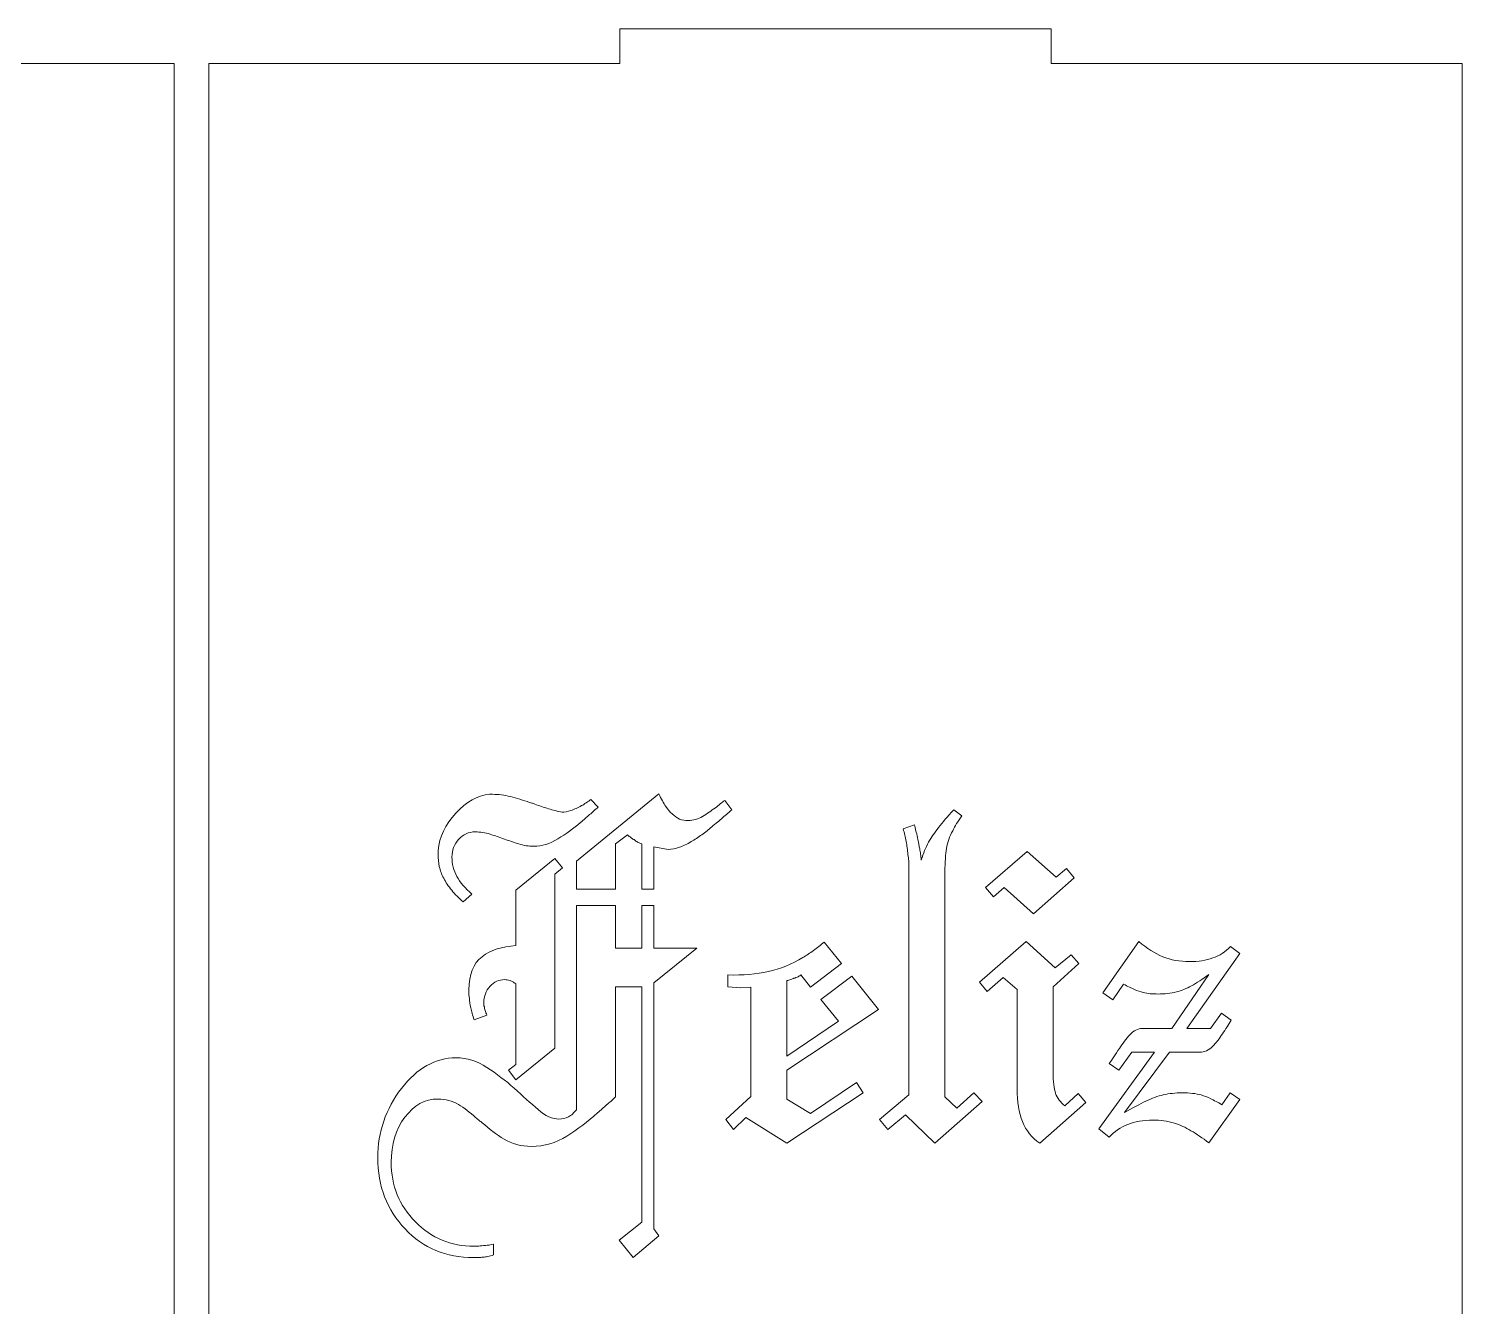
# Model space of a CAD drawing. Header units: millimetres. Extents: x -1983 to 1983, y -412 to 412.
# Drawn here: x 1519.6 to 1643, y 93.6 to 203.6 of the extents above; entities that cross this region are included whole.
import ezdxf

# ---------------------------------------------------------------- set-up
doc = ezdxf.new("R2010")
doc.units = ezdxf.units.MM
doc.header["$MEASUREMENT"] = 0
doc.layers.add('Camada 1', color=7, linetype='Continuous')

msp = doc.modelspace()

# ---------------------------------------------------------------- linework, layer by layer
at = {"layer": 'Camada 1', "color": 250, "lineweight": 9}
for points, knots in [([(1424.1636, 200.589), (1424.1636, 200.589), (1424.1636, -13.4106), (1424.1636, -13.4106), (1424.1636, -13.4106), (1424.1636, -13.4106), (1459.5564, -13.4106), (1459.5564, -13.4106), (1459.5564, -13.4106), (1459.5564, -13.4106), (1459.5564, -16.4106), (1459.5564, -16.4106), (1459.5564, -16.4106), (1459.5564, -16.4106), (1496.6992, -16.4106), (1496.6992, -16.4106), (1496.6992, -16.4106), (1496.6992, -16.4106), (1496.6992, -13.4106), (1496.6992, -13.4106), (1496.6992, -13.4106), (1496.6992, -13.4106), (1532.092, -13.4106), (1532.092, -13.4106), (1532.092, -13.4106), (1532.092, -13.4106), (1532.092, 200.589), (1532.092, 200.589), (1532.092, 200.589), (1532.092, 200.589), (1496.6992, 200.589), (1496.6992, 200.589), (1496.6992, 200.589), (1496.6992, 200.589), (1496.6992, 203.589), (1496.6992, 203.589), (1496.6992, 203.589), (1496.6992, 203.589), (1459.5564, 203.589), (1459.5564, 203.589), (1459.5564, 203.589), (1459.5564, 203.589), (1459.5564, 200.589), (1459.5564, 200.589), (1459.5564, 200.589), (1459.5564, 200.589), (1424.1636, 200.589), (1424.1636, 200.589)], [0, 0, 0, 0, 0.07692308, 0.07692308, 0.07692308, 0.07692308, 0.15384615, 0.15384615, 0.15384615, 0.15384615, 0.23076923, 0.23076923, 0.23076923, 0.23076923, 0.30769231, 0.30769231, 0.30769231, 0.30769231, 0.38461538, 0.38461538, 0.38461538, 0.38461538, 0.46153846, 0.46153846, 0.46153846, 0.46153846, 0.53846154, 0.53846154, 0.53846154, 0.53846154, 0.61538462, 0.61538462, 0.61538462, 0.61538462, 0.69230769, 0.69230769, 0.69230769, 0.69230769, 0.76923077, 0.76923077, 0.76923077, 0.76923077, 0.84615385, 0.84615385, 0.84615385, 0.84615385, 1, 1, 1, 1]), ([(1535.092, 200.589), (1535.092, 200.589), (1535.092, -13.4106), (1535.092, -13.4106), (1535.092, -13.4106), (1535.092, -13.4106), (1570.4848, -13.4106), (1570.4848, -13.4106), (1570.4848, -13.4106), (1570.4848, -13.4106), (1570.4848, -16.4106), (1570.4848, -16.4106), (1570.4848, -16.4106), (1570.4848, -16.4106), (1607.6276, -16.4106), (1607.6276, -16.4106), (1607.6276, -16.4106), (1607.6276, -16.4106), (1607.6276, -13.4106), (1607.6276, -13.4106), (1607.6276, -13.4106), (1607.6276, -13.4106), (1643.0204, -13.4106), (1643.0204, -13.4106), (1643.0204, -13.4106), (1643.0204, -13.4106), (1643.0204, 200.589), (1643.0204, 200.589), (1643.0204, 200.589), (1643.0204, 200.589), (1607.6276, 200.589), (1607.6276, 200.589), (1607.6276, 200.589), (1607.6276, 200.589), (1607.6276, 203.589), (1607.6276, 203.589), (1607.6276, 203.589), (1607.6276, 203.589), (1570.4848, 203.589), (1570.4848, 203.589), (1570.4848, 203.589), (1570.4848, 203.589), (1570.4848, 200.589), (1570.4848, 200.589), (1570.4848, 200.589), (1570.4848, 200.589), (1535.092, 200.589), (1535.092, 200.589)], [0, 0, 0, 0, 0.07692308, 0.07692308, 0.07692308, 0.07692308, 0.15384615, 0.15384615, 0.15384615, 0.15384615, 0.23076923, 0.23076923, 0.23076923, 0.23076923, 0.30769231, 0.30769231, 0.30769231, 0.30769231, 0.38461538, 0.38461538, 0.38461538, 0.38461538, 0.46153846, 0.46153846, 0.46153846, 0.46153846, 0.53846154, 0.53846154, 0.53846154, 0.53846154, 0.61538462, 0.61538462, 0.61538462, 0.61538462, 0.69230769, 0.69230769, 0.69230769, 0.69230769, 0.76923077, 0.76923077, 0.76923077, 0.76923077, 0.84615385, 0.84615385, 0.84615385, 0.84615385, 1, 1, 1, 1]), ([(1556.9938, 128.41), (1556.6097, 128.7349), (1556.2774, 129.0674), (1555.9966, 129.4072), (1555.9966, 129.4072), (1555.716, 129.7467), (1555.487, 130.094), (1555.3098, 130.4485), (1555.3098, 130.4485), (1555.1325, 130.7736), (1555.007, 131.106), (1554.9332, 131.4458), (1554.9332, 131.4458), (1554.8593, 131.7853), (1554.8223, 132.1324), (1554.8223, 132.487), (1554.8223, 132.487), (1554.8223, 132.5462), (1554.8223, 132.6052), (1554.8223, 132.6642), (1554.8223, 132.6642), (1554.8223, 132.7234), (1554.8223, 132.7824), (1554.8223, 132.8415), (1554.8223, 132.8415), (1554.9406, 133.9938), (1555.4501, 135.0647), (1556.3513, 136.0544), (1556.3513, 136.0544), (1557.2524, 137.0441), (1558.2198, 137.5833), (1559.2538, 137.672), (1559.2538, 137.672), (1559.313, 137.672), (1559.3646, 137.672), (1559.409, 137.672), (1559.409, 137.672), (1559.4532, 137.672), (1559.4902, 137.672), (1559.5197, 137.672), (1559.5197, 137.672), (1560.022, 137.672), (1560.539, 137.6055), (1561.0707, 137.4726), (1561.0707, 137.4726), (1561.6026, 137.3397), (1562.1491, 137.1696), (1562.7105, 136.9629), (1562.7105, 136.9629), (1562.7695, 136.9629), (1562.8361, 136.9481), (1562.9098, 136.9187), (1562.9098, 136.9187), (1562.9838, 136.8891), (1563.065, 136.8594), (1563.1535, 136.8301), (1563.1535, 136.8301), (1563.5377, 136.6822), (1563.9292, 136.5493), (1564.328, 136.431), (1564.328, 136.431), (1564.7268, 136.313), (1565.1183, 136.2095), (1565.5025, 136.1209), (1565.5025, 136.1209), (1565.7091, 136.1209), (1565.9602, 136.1726), (1566.2557, 136.276), (1566.2557, 136.276), (1566.5512, 136.3795), (1566.8613, 136.5196), (1567.1864, 136.6969), (1567.1864, 136.6969), (1567.3045, 136.7561), (1567.4374, 136.8373), (1567.5853, 136.9409), (1567.5853, 136.9409), (1567.7328, 137.0441), (1567.8658, 137.1402), (1567.984, 137.2288), (1567.984, 137.2288), (1567.984, 137.2288), (1568.6044, 136.564), (1568.6044, 136.564), (1568.6044, 136.564), (1568.3681, 136.3573), (1568.1245, 136.143), (1567.8733, 135.9215), (1567.8733, 135.9215), (1567.6221, 135.6999), (1567.3637, 135.4709), (1567.0979, 135.2347), (1567.0979, 135.2347), (1566.4773, 134.7323), (1565.8274, 134.2671), (1565.1477, 133.8386), (1565.1477, 133.8386), (1564.4684, 133.4103), (1563.7741, 133.1962), (1563.065, 133.1962), (1563.065, 133.1962), (1562.6218, 133.1962), (1562.1934, 133.2626), (1561.7799, 133.3956), (1561.7799, 133.3956), (1561.3662, 133.5285), (1560.9527, 133.6686), (1560.539, 133.8166), (1560.539, 133.8166), (1560.1254, 133.9641), (1559.7118, 134.1046), (1559.2982, 134.2375), (1559.2982, 134.2375), (1558.8846, 134.3704), (1558.4563, 134.4369), (1558.0132, 134.4369), (1558.0132, 134.4369), (1557.4518, 134.4369), (1556.9791, 134.2228), (1556.5949, 133.7943), (1556.5949, 133.7943), (1556.2109, 133.366), (1556.019, 132.8564), (1556.019, 132.2654), (1556.019, 132.2654), (1556.019, 131.6744), (1556.1592, 131.1207), (1556.44, 130.6035), (1556.44, 130.6035), (1556.7204, 130.0865), (1557.1564, 129.577), (1557.7471, 129.0747), (1557.7471, 129.0747), (1557.7471, 129.0747), (1556.9938, 128.41), (1556.9938, 128.41)], [0, 0, 0, 0, 0.02857143, 0.02857143, 0.02857143, 0.02857143, 0.05714286, 0.05714286, 0.05714286, 0.05714286, 0.08571429, 0.08571429, 0.08571429, 0.08571429, 0.11428571, 0.11428571, 0.11428571, 0.11428571, 0.14285714, 0.14285714, 0.14285714, 0.14285714, 0.17142857, 0.17142857, 0.17142857, 0.17142857, 0.2, 0.2, 0.2, 0.2, 0.22857143, 0.22857143, 0.22857143, 0.22857143, 0.25714286, 0.25714286, 0.25714286, 0.25714286, 0.28571429, 0.28571429, 0.28571429, 0.28571429, 0.31428571, 0.31428571, 0.31428571, 0.31428571, 0.34285714, 0.34285714, 0.34285714, 0.34285714, 0.37142857, 0.37142857, 0.37142857, 0.37142857, 0.4, 0.4, 0.4, 0.4, 0.42857143, 0.42857143, 0.42857143, 0.42857143, 0.45714286, 0.45714286, 0.45714286, 0.45714286, 0.48571429, 0.48571429, 0.48571429, 0.48571429, 0.51428571, 0.51428571, 0.51428571, 0.51428571, 0.54285714, 0.54285714, 0.54285714, 0.54285714, 0.57142857, 0.57142857, 0.57142857, 0.57142857, 0.6, 0.6, 0.6, 0.6, 0.62857143, 0.62857143, 0.62857143, 0.62857143, 0.65714286, 0.65714286, 0.65714286, 0.65714286, 0.68571429, 0.68571429, 0.68571429, 0.68571429, 0.71428571, 0.71428571, 0.71428571, 0.71428571, 0.74285714, 0.74285714, 0.74285714, 0.74285714, 0.77142857, 0.77142857, 0.77142857, 0.77142857, 0.8, 0.8, 0.8, 0.8, 0.82857143, 0.82857143, 0.82857143, 0.82857143, 0.85714286, 0.85714286, 0.85714286, 0.85714286, 0.88571429, 0.88571429, 0.88571429, 0.88571429, 0.91428571, 0.91428571, 0.91428571, 0.91428571, 0.94285714, 0.94285714, 0.94285714, 0.94285714, 1, 1, 1, 1]), ([(1566.7431, 129.5092), (1566.7431, 129.5092), (1566.7431, 131.911), (1566.7431, 131.911), (1566.7431, 131.911), (1566.7431, 131.911), (1573.8337, 137.7163), (1573.8337, 137.7163), (1573.8337, 137.7163), (1574.0405, 137.2732), (1574.2399, 136.9112), (1574.4319, 136.6305), (1574.4319, 136.6305), (1574.624, 136.3499), (1574.8087, 136.1355), (1574.986, 135.9879), (1574.986, 135.9879), (1575.1928, 135.781), (1575.4069, 135.6334), (1575.6284, 135.5448), (1575.6284, 135.5448), (1575.85, 135.4562), (1576.0937, 135.412), (1576.3598, 135.412), (1576.3598, 135.412), (1576.8029, 135.412), (1577.2163, 135.5299), (1577.6005, 135.7664), (1577.6005, 135.7664), (1577.9845, 136.0027), (1578.354, 136.2537), (1578.7084, 136.5196), (1578.7084, 136.5196), (1578.856, 136.6379), (1578.9965, 136.7487), (1579.1294, 136.8522), (1579.1294, 136.8522), (1579.2624, 136.9554), (1579.3877, 137.0516), (1579.5059, 137.1402), (1579.5059, 137.1402), (1579.5059, 137.1402), (1580.1266, 136.3424), (1580.1266, 136.3424), (1580.1266, 136.3424), (1579.8902, 136.1355), (1579.6243, 135.9067), (1579.3287, 135.6557), (1579.3287, 135.6557), (1579.0333, 135.4045), (1578.7231, 135.1461), (1578.3983, 134.88), (1578.3983, 134.88), (1578.1322, 134.6437), (1577.8442, 134.4147), (1577.534, 134.1931), (1577.534, 134.1931), (1577.2238, 133.9716), (1576.9209, 133.7722), (1576.6256, 133.5949), (1576.6256, 133.5949), (1576.2709, 133.3881), (1575.9314, 133.2256), (1575.6063, 133.1075), (1575.6063, 133.1075), (1575.2814, 132.9893), (1574.9564, 132.9301), (1574.6315, 132.9301), (1574.6315, 132.9301), (1574.6315, 132.9301), (1573.3906, 133.1519), (1573.3906, 133.1519), (1573.3906, 133.1519), (1573.3906, 133.1519), (1573.3906, 129.5092), (1573.3906, 129.5092), (1573.3906, 129.5092), (1573.3906, 129.5092), (1572.3712, 129.5092), (1572.3712, 129.5092), (1572.3712, 129.5092), (1572.3712, 129.5092), (1572.3712, 133.4177), (1572.3712, 133.4177), (1572.3712, 133.4177), (1572.2532, 133.4471), (1572.1496, 133.4842), (1572.0611, 133.5285), (1572.0611, 133.5285), (1571.9724, 133.5728), (1571.8838, 133.6244), (1571.7952, 133.6836), (1571.7952, 133.6836), (1571.7655, 133.7131), (1571.7434, 133.7354), (1571.7287, 133.7501), (1571.7287, 133.7501), (1571.7141, 133.7648), (1571.6918, 133.7722), (1571.6623, 133.7722), (1571.6623, 133.7722), (1571.5736, 133.8313), (1571.4924, 133.8904), (1571.4185, 133.9494), (1571.4185, 133.9494), (1571.3446, 134.0085), (1571.2485, 134.0824), (1571.1305, 134.1711), (1571.1305, 134.1711), (1571.1305, 134.1711), (1570.1111, 133.4177), (1570.1111, 133.4177), (1570.1111, 133.4177), (1570.1111, 133.4177), (1570.1111, 129.5092), (1570.1111, 129.5092), (1570.1111, 129.5092), (1570.1111, 129.5092), (1566.7431, 129.5092), (1566.7431, 129.5092)], [0, 0, 0, 0, 0.03225806, 0.03225806, 0.03225806, 0.03225806, 0.06451613, 0.06451613, 0.06451613, 0.06451613, 0.09677419, 0.09677419, 0.09677419, 0.09677419, 0.12903226, 0.12903226, 0.12903226, 0.12903226, 0.16129032, 0.16129032, 0.16129032, 0.16129032, 0.19354839, 0.19354839, 0.19354839, 0.19354839, 0.22580645, 0.22580645, 0.22580645, 0.22580645, 0.25806452, 0.25806452, 0.25806452, 0.25806452, 0.29032258, 0.29032258, 0.29032258, 0.29032258, 0.32258065, 0.32258065, 0.32258065, 0.32258065, 0.35483871, 0.35483871, 0.35483871, 0.35483871, 0.38709677, 0.38709677, 0.38709677, 0.38709677, 0.41935484, 0.41935484, 0.41935484, 0.41935484, 0.4516129, 0.4516129, 0.4516129, 0.4516129, 0.48387097, 0.48387097, 0.48387097, 0.48387097, 0.51612903, 0.51612903, 0.51612903, 0.51612903, 0.5483871, 0.5483871, 0.5483871, 0.5483871, 0.58064516, 0.58064516, 0.58064516, 0.58064516, 0.61290323, 0.61290323, 0.61290323, 0.61290323, 0.64516129, 0.64516129, 0.64516129, 0.64516129, 0.67741935, 0.67741935, 0.67741935, 0.67741935, 0.70967742, 0.70967742, 0.70967742, 0.70967742, 0.74193548, 0.74193548, 0.74193548, 0.74193548, 0.77419355, 0.77419355, 0.77419355, 0.77419355, 0.80645161, 0.80645161, 0.80645161, 0.80645161, 0.83870968, 0.83870968, 0.83870968, 0.83870968, 0.87096774, 0.87096774, 0.87096774, 0.87096774, 0.90322581, 0.90322581, 0.90322581, 0.90322581, 0.93548387, 0.93548387, 0.93548387, 0.93548387, 1, 1, 1, 1]), ([(1593.5541, 108.8225), (1593.5541, 108.8225), (1592.8449, 109.6647), (1592.8449, 109.6647), (1592.8449, 109.6647), (1592.8449, 109.6647), (1595.3711, 111.7918), (1595.3711, 111.7918), (1595.3711, 111.7918), (1595.3711, 111.7918), (1595.3711, 131.4235), (1595.3711, 131.4235), (1595.3711, 131.4235), (1595.3711, 131.5712), (1595.3636, 131.7409), (1595.3489, 131.9331), (1595.3489, 131.9331), (1595.3341, 132.125), (1595.3118, 132.3097), (1595.2824, 132.487), (1595.2824, 132.487), (1595.2529, 132.8711), (1595.201, 133.2477), (1595.1273, 133.6171), (1595.1273, 133.6171), (1595.0534, 133.9863), (1594.972, 134.3483), (1594.8834, 134.7028), (1594.8834, 134.7028), (1594.8834, 134.7028), (1595.8585, 135.0575), (1595.8585, 135.0575), (1595.8585, 135.0575), (1595.9175, 134.7323), (1595.9768, 134.4665), (1596.0358, 134.2596), (1596.0358, 134.2596), (1596.0947, 134.0527), (1596.139, 133.8461), (1596.1686, 133.6393), (1596.1686, 133.6393), (1596.1982, 133.5507), (1596.2205, 133.4471), (1596.2351, 133.3291), (1596.2351, 133.3291), (1596.2498, 133.2109), (1596.2719, 133.0926), (1596.3016, 132.9744), (1596.3016, 132.9744), (1596.3312, 132.8268), (1596.3533, 132.6792), (1596.368, 132.5313), (1596.368, 132.5313), (1596.3829, 132.3836), (1596.4051, 132.2064), (1596.4345, 131.9996), (1596.4345, 131.9996), (1596.5231, 132.2951), (1596.6192, 132.5684), (1596.7225, 132.8193), (1596.7225, 132.8193), (1596.8261, 133.0704), (1596.9368, 133.3142), (1597.055, 133.5507), (1597.055, 133.5507), (1597.2913, 133.9641), (1597.5794, 134.3853), (1597.9191, 134.8135), (1597.9191, 134.8135), (1598.2589, 135.2419), (1598.6946, 135.7518), (1599.2265, 136.3424), (1599.2265, 136.3424), (1599.2265, 136.3424), (1599.9355, 135.8107), (1599.9355, 135.8107), (1599.9355, 135.8107), (1599.7583, 135.5745), (1599.6031, 135.3527), (1599.4702, 135.1461), (1599.4702, 135.1461), (1599.3373, 134.9392), (1599.2265, 134.7323), (1599.1379, 134.5255), (1599.1379, 134.5255), (1598.872, 134.0527), (1598.6946, 133.5507), (1598.6059, 133.0187), (1598.6059, 133.0187), (1598.5173, 132.487), (1598.4729, 131.8224), (1598.4729, 131.0245), (1598.4729, 131.0245), (1598.4729, 131.0245), (1598.4729, 111.6146), (1598.4729, 111.6146), (1598.4729, 111.6146), (1598.4729, 111.6146), (1599.4924, 110.6395), (1599.4924, 110.6395), (1599.4924, 110.6395), (1599.4924, 110.6395), (1600.9548, 111.969), (1600.9548, 111.969), (1600.9548, 111.969), (1600.9548, 111.969), (1601.6638, 111.2157), (1601.6638, 111.2157), (1601.6638, 111.2157), (1601.6638, 111.2157), (1597.5867, 107.6261), (1597.5867, 107.6261), (1597.5867, 107.6261), (1597.5867, 107.6261), (1595.0607, 110.0634), (1595.0607, 110.0634), (1595.0607, 110.0634), (1595.0607, 110.0634), (1593.5541, 108.8225), (1593.5541, 108.8225)], [0, 0, 0, 0, 0.03225806, 0.03225806, 0.03225806, 0.03225806, 0.06451613, 0.06451613, 0.06451613, 0.06451613, 0.09677419, 0.09677419, 0.09677419, 0.09677419, 0.12903226, 0.12903226, 0.12903226, 0.12903226, 0.16129032, 0.16129032, 0.16129032, 0.16129032, 0.19354839, 0.19354839, 0.19354839, 0.19354839, 0.22580645, 0.22580645, 0.22580645, 0.22580645, 0.25806452, 0.25806452, 0.25806452, 0.25806452, 0.29032258, 0.29032258, 0.29032258, 0.29032258, 0.32258065, 0.32258065, 0.32258065, 0.32258065, 0.35483871, 0.35483871, 0.35483871, 0.35483871, 0.38709677, 0.38709677, 0.38709677, 0.38709677, 0.41935484, 0.41935484, 0.41935484, 0.41935484, 0.4516129, 0.4516129, 0.4516129, 0.4516129, 0.48387097, 0.48387097, 0.48387097, 0.48387097, 0.51612903, 0.51612903, 0.51612903, 0.51612903, 0.5483871, 0.5483871, 0.5483871, 0.5483871, 0.58064516, 0.58064516, 0.58064516, 0.58064516, 0.61290323, 0.61290323, 0.61290323, 0.61290323, 0.64516129, 0.64516129, 0.64516129, 0.64516129, 0.67741935, 0.67741935, 0.67741935, 0.67741935, 0.70967742, 0.70967742, 0.70967742, 0.70967742, 0.74193548, 0.74193548, 0.74193548, 0.74193548, 0.77419355, 0.77419355, 0.77419355, 0.77419355, 0.80645161, 0.80645161, 0.80645161, 0.80645161, 0.83870968, 0.83870968, 0.83870968, 0.83870968, 0.87096774, 0.87096774, 0.87096774, 0.87096774, 0.90322581, 0.90322581, 0.90322581, 0.90322581, 0.93548387, 0.93548387, 0.93548387, 0.93548387, 1, 1, 1, 1]), ([(1560.8934, 113.9189), (1560.8934, 113.9189), (1561.5139, 114.4063), (1561.5139, 114.4063), (1561.5139, 114.4063), (1561.5139, 114.4063), (1561.5139, 121.3639), (1561.5139, 121.3639), (1561.5139, 121.3639), (1561.4252, 121.423), (1561.3441, 121.4746), (1561.2702, 121.519), (1561.2702, 121.519), (1561.1965, 121.5633), (1561.1151, 121.6003), (1561.0264, 121.6298), (1561.0264, 121.6298), (1560.9379, 121.6593), (1560.8567, 121.6815), (1560.7827, 121.6963), (1560.7827, 121.6963), (1560.7088, 121.7111), (1560.6276, 121.7183), (1560.539, 121.7183), (1560.539, 121.7183), (1560.0663, 121.7183), (1559.6526, 121.5264), (1559.2982, 121.1423), (1559.2982, 121.1423), (1558.9437, 120.7582), (1558.7664, 120.2855), (1558.7664, 119.7241), (1558.7664, 119.7241), (1558.7664, 119.6651), (1558.7664, 119.6062), (1558.7664, 119.5469), (1558.7664, 119.5469), (1558.7664, 119.4879), (1558.781, 119.4287), (1558.8108, 119.3697), (1558.8108, 119.3697), (1558.8108, 119.2811), (1558.8328, 119.1777), (1558.8772, 119.0595), (1558.8772, 119.0595), (1558.9215, 118.9412), (1558.9733, 118.8084), (1559.0322, 118.6607), (1559.0322, 118.6607), (1559.0322, 118.6607), (1557.9246, 118.2618), (1557.9246, 118.2618), (1557.9246, 118.2618), (1557.8063, 118.6458), (1557.7101, 118.9857), (1557.6363, 119.2811), (1557.6363, 119.2811), (1557.5626, 119.5764), (1557.5255, 119.8571), (1557.5255, 120.1229), (1557.5255, 120.1229), (1557.4962, 120.2412), (1557.4812, 120.3594), (1557.4812, 120.4777), (1557.4812, 120.4777), (1557.4812, 120.5956), (1557.4812, 120.7138), (1557.4812, 120.8322), (1557.4812, 120.8322), (1557.4812, 122.1617), (1557.8581, 123.1143), (1558.6113, 123.6904), (1558.6113, 123.6904), (1559.3646, 124.2667), (1560.3322, 124.5842), (1561.5139, 124.6432), (1561.5139, 124.6432), (1561.5139, 124.6432), (1561.5139, 129.4294), (1561.5139, 129.4294), (1561.5139, 129.4294), (1561.5139, 129.4294), (1564.8819, 132.1324), (1564.8819, 132.1324), (1564.8819, 132.1324), (1564.8819, 132.1324), (1565.5467, 131.3349), (1565.5467, 131.3349), (1565.5467, 131.3349), (1565.5467, 131.3349), (1564.8819, 130.8029), (1564.8819, 130.8029), (1564.8819, 130.8029), (1564.8819, 130.8029), (1564.8819, 115.8244), (1564.8819, 115.8244), (1564.8819, 115.8244), (1564.8819, 115.8244), (1561.5139, 113.077), (1561.5139, 113.077), (1561.5139, 113.077), (1561.5139, 113.077), (1560.8934, 113.9189), (1560.8934, 113.9189)], [0, 0, 0, 0, 0.03703704, 0.03703704, 0.03703704, 0.03703704, 0.07407407, 0.07407407, 0.07407407, 0.07407407, 0.11111111, 0.11111111, 0.11111111, 0.11111111, 0.14814815, 0.14814815, 0.14814815, 0.14814815, 0.18518519, 0.18518519, 0.18518519, 0.18518519, 0.22222222, 0.22222222, 0.22222222, 0.22222222, 0.25925926, 0.25925926, 0.25925926, 0.25925926, 0.2962963, 0.2962963, 0.2962963, 0.2962963, 0.33333333, 0.33333333, 0.33333333, 0.33333333, 0.37037037, 0.37037037, 0.37037037, 0.37037037, 0.40740741, 0.40740741, 0.40740741, 0.40740741, 0.44444444, 0.44444444, 0.44444444, 0.44444444, 0.48148148, 0.48148148, 0.48148148, 0.48148148, 0.51851852, 0.51851852, 0.51851852, 0.51851852, 0.55555556, 0.55555556, 0.55555556, 0.55555556, 0.59259259, 0.59259259, 0.59259259, 0.59259259, 0.62962963, 0.62962963, 0.62962963, 0.62962963, 0.66666667, 0.66666667, 0.66666667, 0.66666667, 0.7037037, 0.7037037, 0.7037037, 0.7037037, 0.74074074, 0.74074074, 0.74074074, 0.74074074, 0.77777778, 0.77777778, 0.77777778, 0.77777778, 0.81481481, 0.81481481, 0.81481481, 0.81481481, 0.85185185, 0.85185185, 0.85185185, 0.85185185, 0.88888889, 0.88888889, 0.88888889, 0.88888889, 0.92592593, 0.92592593, 0.92592593, 0.92592593, 1, 1, 1, 1]), ([(1606.0952, 127.3907), (1606.0952, 127.3907), (1603.5693, 129.6509), (1603.5693, 129.6509), (1603.5693, 129.6509), (1603.5693, 129.6509), (1602.6389, 128.8531), (1602.6389, 128.8531), (1602.6389, 128.8531), (1602.6389, 128.8531), (1601.9739, 129.6509), (1601.9739, 129.6509), (1601.9739, 129.6509), (1601.9739, 129.6509), (1605.5635, 132.7529), (1605.5635, 132.7529), (1605.5635, 132.7529), (1605.5635, 132.7529), (1608.0451, 130.537), (1608.0451, 130.537), (1608.0451, 130.537), (1608.0451, 130.537), (1608.9315, 131.2907), (1608.9315, 131.2907), (1608.9315, 131.2907), (1608.9315, 131.2907), (1609.5962, 130.4928), (1609.5962, 130.4928), (1609.5962, 130.4928), (1609.5962, 130.4928), (1606.0952, 127.3907), (1606.0952, 127.3907)], [0, 0, 0, 0, 0.11111111, 0.11111111, 0.11111111, 0.11111111, 0.22222222, 0.22222222, 0.22222222, 0.22222222, 0.33333333, 0.33333333, 0.33333333, 0.33333333, 0.44444444, 0.44444444, 0.44444444, 0.44444444, 0.55555556, 0.55555556, 0.55555556, 0.55555556, 0.66666667, 0.66666667, 0.66666667, 0.66666667, 0.77777778, 0.77777778, 0.77777778, 0.77777778, 1, 1, 1, 1]), ([(1559.6083, 98.0098), (1559.4311, 97.9505), (1559.2688, 97.9062), (1559.1209, 97.8765), (1559.1209, 97.8765), (1558.9733, 97.8472), (1558.8255, 97.8323), (1558.6778, 97.8323), (1558.6778, 97.8323), (1558.5596, 97.8029), (1558.434, 97.7879), (1558.3011, 97.7879), (1558.3011, 97.7879), (1558.1682, 97.7879), (1558.0279, 97.7879), (1557.8802, 97.7879), (1557.8802, 97.7879), (1555.5166, 97.7879), (1553.5521, 98.6079), (1551.9861, 100.2476), (1551.9861, 100.2476), (1550.4203, 101.8873), (1549.6374, 103.933), (1549.6374, 106.3852), (1549.6374, 106.3852), (1549.6374, 108.601), (1550.317, 110.5879), (1551.6759, 112.3456), (1551.6759, 112.3456), (1553.0351, 114.1035), (1554.6008, 114.9825), (1556.3734, 114.9825), (1556.3734, 114.9825), (1557.3189, 114.9825), (1558.2051, 114.7092), (1559.0322, 114.1625), (1559.0322, 114.1625), (1559.8595, 113.6162), (1560.6424, 113.0178), (1561.3809, 112.3677), (1561.3809, 112.3677), (1562.1195, 111.6884), (1562.8065, 111.0754), (1563.4418, 110.5287), (1563.4418, 110.5287), (1564.0768, 109.9822), (1564.6752, 109.7089), (1565.2367, 109.7089), (1565.2367, 109.7089), (1565.5318, 109.7089), (1565.8051, 109.7754), (1566.0563, 109.9083), (1566.0563, 109.9083), (1566.3075, 110.0413), (1566.5365, 110.2407), (1566.7431, 110.5066), (1566.7431, 110.5066), (1566.7431, 110.5066), (1566.7431, 128.1098), (1566.7431, 128.1098), (1566.7431, 128.1098), (1566.7431, 128.1098), (1570.1111, 128.1098), (1570.1111, 128.1098), (1570.1111, 128.1098), (1570.1111, 128.1098), (1570.1111, 124.4217), (1570.1111, 124.4217), (1570.1111, 124.4217), (1570.1111, 124.4217), (1572.3712, 124.4217), (1572.3712, 124.4217), (1572.3712, 124.4217), (1572.3712, 124.4217), (1572.3712, 128.1098), (1572.3712, 128.1098), (1572.3712, 128.1098), (1572.3712, 128.1098), (1573.3906, 128.1098), (1573.3906, 128.1098), (1573.3906, 128.1098), (1573.3906, 128.1098), (1573.3906, 124.4217), (1573.3906, 124.4217), (1573.3906, 124.4217), (1573.3906, 124.4217), (1577.113, 124.4217), (1577.113, 124.4217), (1577.113, 124.4217), (1577.113, 124.4217), (1573.3906, 121.4525), (1573.3906, 121.4525), (1573.3906, 121.4525), (1573.3906, 121.4525), (1573.3906, 100.2698), (1573.3906, 100.2698), (1573.3906, 100.2698), (1573.3906, 100.2698), (1573.8337, 99.6493), (1573.8337, 99.6493), (1573.8337, 99.6493), (1573.8337, 99.6493), (1571.6179, 97.7879), (1571.6179, 97.7879), (1571.6179, 97.7879), (1571.6179, 97.7879), (1570.4214, 99.2948), (1570.4214, 99.2948), (1570.4214, 99.2948), (1570.4214, 99.2948), (1572.3712, 100.8458), (1572.3712, 100.8458), (1572.3712, 100.8458), (1572.3712, 100.8458), (1572.3712, 121.0981), (1572.3712, 121.0981), (1572.3712, 121.0981), (1572.3712, 121.0981), (1570.1111, 121.0981), (1570.1111, 121.0981), (1570.1111, 121.0981), (1570.1111, 121.0981), (1570.1111, 111.6146), (1570.1111, 111.6146), (1570.1111, 111.6146), (1569.8452, 111.378), (1569.5869, 111.1492), (1569.3357, 110.9274), (1569.3357, 110.9274), (1569.0846, 110.706), (1568.826, 110.4772), (1568.5601, 110.2407), (1568.5601, 110.2407), (1567.7328, 109.5022), (1566.8538, 108.8375), (1565.9234, 108.2465), (1565.9234, 108.2465), (1564.9927, 107.6556), (1563.966, 107.3603), (1562.8434, 107.3603), (1562.8434, 107.3603), (1561.9571, 107.3603), (1561.1816, 107.5669), (1560.5169, 107.9806), (1560.5169, 107.9806), (1559.8522, 108.3941), (1559.2244, 108.8668), (1558.6335, 109.3988), (1558.6335, 109.3988), (1558.5449, 109.4577), (1558.4563, 109.5242), (1558.3676, 109.5982), (1558.3676, 109.5982), (1558.2791, 109.6719), (1558.1755, 109.7533), (1558.0574, 109.8419), (1558.0574, 109.8419), (1557.5848, 110.285), (1557.0899, 110.6616), (1556.5729, 110.972), (1556.5729, 110.972), (1556.0558, 111.2822), (1555.4723, 111.4373), (1554.8223, 111.4373), (1554.8223, 111.4373), (1553.6997, 111.4373), (1552.7468, 110.9128), (1551.9639, 109.864), (1551.9639, 109.864), (1551.181, 108.8153), (1550.7897, 107.5226), (1550.7897, 105.9865), (1550.7897, 105.9865), (1550.7897, 103.9773), (1551.4839, 102.2712), (1552.8725, 100.8679), (1552.8725, 100.8679), (1554.261, 99.4647), (1555.945, 98.763), (1557.9246, 98.763), (1557.9246, 98.763), (1557.9835, 98.763), (1558.05, 98.763), (1558.1239, 98.763), (1558.1239, 98.763), (1558.1976, 98.763), (1558.2641, 98.763), (1558.3233, 98.763), (1558.3233, 98.763), (1558.5005, 98.7926), (1558.6925, 98.8148), (1558.8993, 98.8295), (1558.8993, 98.8295), (1559.1062, 98.8442), (1559.3425, 98.8813), (1559.6083, 98.9403), (1559.6083, 98.9403), (1559.6083, 98.9403), (1559.6083, 98.0098), (1559.6083, 98.0098)], [0, 0, 0, 0, 0.01960784, 0.01960784, 0.01960784, 0.01960784, 0.03921569, 0.03921569, 0.03921569, 0.03921569, 0.05882353, 0.05882353, 0.05882353, 0.05882353, 0.07843137, 0.07843137, 0.07843137, 0.07843137, 0.09803922, 0.09803922, 0.09803922, 0.09803922, 0.11764706, 0.11764706, 0.11764706, 0.11764706, 0.1372549, 0.1372549, 0.1372549, 0.1372549, 0.15686275, 0.15686275, 0.15686275, 0.15686275, 0.17647059, 0.17647059, 0.17647059, 0.17647059, 0.19607843, 0.19607843, 0.19607843, 0.19607843, 0.21568627, 0.21568627, 0.21568627, 0.21568627, 0.23529412, 0.23529412, 0.23529412, 0.23529412, 0.25490196, 0.25490196, 0.25490196, 0.25490196, 0.2745098, 0.2745098, 0.2745098, 0.2745098, 0.29411765, 0.29411765, 0.29411765, 0.29411765, 0.31372549, 0.31372549, 0.31372549, 0.31372549, 0.33333333, 0.33333333, 0.33333333, 0.33333333, 0.35294118, 0.35294118, 0.35294118, 0.35294118, 0.37254902, 0.37254902, 0.37254902, 0.37254902, 0.39215686, 0.39215686, 0.39215686, 0.39215686, 0.41176471, 0.41176471, 0.41176471, 0.41176471, 0.43137255, 0.43137255, 0.43137255, 0.43137255, 0.45098039, 0.45098039, 0.45098039, 0.45098039, 0.47058824, 0.47058824, 0.47058824, 0.47058824, 0.49019608, 0.49019608, 0.49019608, 0.49019608, 0.50980392, 0.50980392, 0.50980392, 0.50980392, 0.52941176, 0.52941176, 0.52941176, 0.52941176, 0.54901961, 0.54901961, 0.54901961, 0.54901961, 0.56862745, 0.56862745, 0.56862745, 0.56862745, 0.58823529, 0.58823529, 0.58823529, 0.58823529, 0.60784314, 0.60784314, 0.60784314, 0.60784314, 0.62745098, 0.62745098, 0.62745098, 0.62745098, 0.64705882, 0.64705882, 0.64705882, 0.64705882, 0.66666667, 0.66666667, 0.66666667, 0.66666667, 0.68627451, 0.68627451, 0.68627451, 0.68627451, 0.70588235, 0.70588235, 0.70588235, 0.70588235, 0.7254902, 0.7254902, 0.7254902, 0.7254902, 0.74509804, 0.74509804, 0.74509804, 0.74509804, 0.76470588, 0.76470588, 0.76470588, 0.76470588, 0.78431373, 0.78431373, 0.78431373, 0.78431373, 0.80392157, 0.80392157, 0.80392157, 0.80392157, 0.82352941, 0.82352941, 0.82352941, 0.82352941, 0.84313725, 0.84313725, 0.84313725, 0.84313725, 0.8627451, 0.8627451, 0.8627451, 0.8627451, 0.88235294, 0.88235294, 0.88235294, 0.88235294, 0.90196078, 0.90196078, 0.90196078, 0.90196078, 0.92156863, 0.92156863, 0.92156863, 0.92156863, 0.94117647, 0.94117647, 0.94117647, 0.94117647, 0.96078431, 0.96078431, 0.96078431, 0.96078431, 1, 1, 1, 1]), ([(1580.2595, 108.8225), (1580.2595, 108.8225), (1579.5949, 109.6647), (1579.5949, 109.6647), (1579.5949, 109.6647), (1579.5949, 109.6647), (1581.7663, 111.6588), (1581.7663, 111.6588), (1581.7663, 111.6588), (1581.7663, 111.6588), (1581.7663, 121.0536), (1581.7663, 121.0536), (1581.7663, 121.0536), (1581.7663, 121.0536), (1580.8799, 121.0094), (1580.8799, 121.0094), (1580.8799, 121.0094), (1580.8799, 121.0094), (1579.7721, 121.0981), (1579.7721, 121.0981), (1579.7721, 121.0981), (1579.7721, 121.0981), (1579.7721, 122.1173), (1579.7721, 122.1173), (1579.7721, 122.1173), (1581.0721, 122.0878), (1582.2315, 122.1838), (1583.251, 122.4054), (1583.251, 122.4054), (1584.27, 122.6269), (1585.2672, 123.0332), (1586.2421, 123.624), (1586.2421, 123.624), (1586.5375, 123.8012), (1586.8403, 124.0008), (1587.1506, 124.2223), (1587.1506, 124.2223), (1587.4608, 124.4439), (1587.7635, 124.6876), (1588.059, 124.9534), (1588.059, 124.9534), (1588.059, 124.9534), (1589.5606, 123.0978), (1589.5606, 123.0978), (1589.5606, 123.0978), (1589.5606, 123.0978), (1586.9051, 121.0814), (1586.9051, 121.0814), (1586.9051, 121.0814), (1586.9051, 121.0814), (1586.0648, 122.1173), (1586.0648, 122.1173), (1586.0648, 122.1173), (1585.9466, 122.0287), (1585.8433, 121.9695), (1585.7546, 121.9398), (1585.7546, 121.9398), (1585.666, 121.9105), (1585.5921, 121.8809), (1585.5331, 121.8512), (1585.5331, 121.8512), (1585.5035, 121.8512), (1585.4813, 121.844), (1585.4666, 121.8291), (1585.4666, 121.8291), (1585.4517, 121.8144), (1585.4296, 121.807), (1585.4001, 121.807), (1585.4001, 121.807), (1585.3409, 121.7775), (1585.2672, 121.748), (1585.1786, 121.7183), (1585.1786, 121.7183), (1585.09, 121.689), (1584.9865, 121.6593), (1584.8681, 121.6298), (1584.8681, 121.6298), (1584.8681, 121.6298), (1584.8681, 115.1155), (1584.8681, 115.1155), (1584.8681, 115.1155), (1584.8681, 115.1155), (1589.2999, 118.1288), (1589.2999, 118.1288), (1589.2999, 118.1288), (1589.2999, 118.1288), (1587.7869, 119.9944), (1587.7869, 119.9944), (1587.7869, 119.9944), (1587.7869, 119.9944), (1590.441, 122.0097), (1590.441, 122.0097), (1590.441, 122.0097), (1590.441, 122.0097), (1592.7565, 119.1482), (1592.7565, 119.1482), (1592.7565, 119.1482), (1592.7565, 119.1482), (1584.8681, 113.9189), (1584.8681, 113.9189), (1584.8681, 113.9189), (1584.8681, 113.9189), (1584.8681, 111.4373), (1584.8681, 111.4373), (1584.8681, 111.4373), (1584.8681, 111.4373), (1586.9069, 110.1964), (1586.9069, 110.1964), (1586.9069, 110.1964), (1586.9069, 110.1964), (1590.851, 112.8555), (1590.851, 112.8555), (1590.851, 112.8555), (1590.851, 112.8555), (1591.427, 111.969), (1591.427, 111.969), (1591.427, 111.969), (1591.427, 111.969), (1584.8681, 107.6261), (1584.8681, 107.6261), (1584.8681, 107.6261), (1584.8681, 107.6261), (1581.323, 109.8419), (1581.323, 109.8419), (1581.323, 109.8419), (1581.323, 109.8419), (1580.2595, 108.8225), (1580.2595, 108.8225)], [0, 0, 0, 0, 0.03030303, 0.03030303, 0.03030303, 0.03030303, 0.06060606, 0.06060606, 0.06060606, 0.06060606, 0.09090909, 0.09090909, 0.09090909, 0.09090909, 0.12121212, 0.12121212, 0.12121212, 0.12121212, 0.15151515, 0.15151515, 0.15151515, 0.15151515, 0.18181818, 0.18181818, 0.18181818, 0.18181818, 0.21212121, 0.21212121, 0.21212121, 0.21212121, 0.24242424, 0.24242424, 0.24242424, 0.24242424, 0.27272727, 0.27272727, 0.27272727, 0.27272727, 0.3030303, 0.3030303, 0.3030303, 0.3030303, 0.33333333, 0.33333333, 0.33333333, 0.33333333, 0.36363636, 0.36363636, 0.36363636, 0.36363636, 0.39393939, 0.39393939, 0.39393939, 0.39393939, 0.42424242, 0.42424242, 0.42424242, 0.42424242, 0.45454545, 0.45454545, 0.45454545, 0.45454545, 0.48484848, 0.48484848, 0.48484848, 0.48484848, 0.51515152, 0.51515152, 0.51515152, 0.51515152, 0.54545455, 0.54545455, 0.54545455, 0.54545455, 0.57575758, 0.57575758, 0.57575758, 0.57575758, 0.60606061, 0.60606061, 0.60606061, 0.60606061, 0.63636364, 0.63636364, 0.63636364, 0.63636364, 0.66666667, 0.66666667, 0.66666667, 0.66666667, 0.6969697, 0.6969697, 0.6969697, 0.6969697, 0.72727273, 0.72727273, 0.72727273, 0.72727273, 0.75757576, 0.75757576, 0.75757576, 0.75757576, 0.78787879, 0.78787879, 0.78787879, 0.78787879, 0.81818182, 0.81818182, 0.81818182, 0.81818182, 0.84848485, 0.84848485, 0.84848485, 0.84848485, 0.87878788, 0.87878788, 0.87878788, 0.87878788, 0.90909091, 0.90909091, 0.90909091, 0.90909091, 0.93939394, 0.93939394, 0.93939394, 0.93939394, 1, 1, 1, 1]), ([(1606.6272, 107.6261), (1605.9475, 108.0989), (1605.4528, 108.7192), (1605.1425, 109.4875), (1605.1425, 109.4875), (1604.8324, 110.2553), (1604.6773, 111.2008), (1604.6773, 112.3235), (1604.6773, 112.3235), (1604.6773, 112.3235), (1604.6773, 120.8764), (1604.6773, 120.8764), (1604.6773, 120.8764), (1604.6773, 120.8764), (1603.4806, 121.8956), (1603.4806, 121.8956), (1603.4806, 121.8956), (1603.4806, 121.8956), (1602.1069, 120.6992), (1602.1069, 120.6992), (1602.1069, 120.6992), (1602.1069, 120.6992), (1601.4422, 121.4968), (1601.4422, 121.4968), (1601.4422, 121.4968), (1601.4422, 121.4968), (1605.4749, 124.9977), (1605.4749, 124.9977), (1605.4749, 124.9977), (1605.4749, 124.9977), (1607.9564, 122.7377), (1607.9564, 122.7377), (1607.9564, 122.7377), (1607.9564, 122.7377), (1609.3303, 123.8454), (1609.3303, 123.8454), (1609.3303, 123.8454), (1609.3303, 123.8454), (1609.9952, 123.0922), (1609.9952, 123.0922), (1609.9952, 123.0922), (1609.9952, 123.0922), (1607.7792, 121.0981), (1607.7792, 121.0981), (1607.7792, 121.0981), (1607.7792, 121.0981), (1607.7792, 113.7417), (1607.7792, 113.7417), (1607.7792, 113.7417), (1607.7792, 112.9441), (1607.8531, 112.3384), (1608.0008, 111.9246), (1608.0008, 111.9246), (1608.1486, 111.511), (1608.4145, 111.1565), (1608.7986, 110.861), (1608.7986, 110.861), (1608.7986, 110.861), (1609.9507, 111.9246), (1609.9507, 111.9246), (1609.9507, 111.9246), (1609.9507, 111.9246), (1610.6156, 111.1271), (1610.6156, 111.1271), (1610.6156, 111.1271), (1610.6156, 111.1271), (1606.6272, 107.6261), (1606.6272, 107.6261)], [0, 0, 0, 0, 0.05555556, 0.05555556, 0.05555556, 0.05555556, 0.11111111, 0.11111111, 0.11111111, 0.11111111, 0.16666667, 0.16666667, 0.16666667, 0.16666667, 0.22222222, 0.22222222, 0.22222222, 0.22222222, 0.27777778, 0.27777778, 0.27777778, 0.27777778, 0.33333333, 0.33333333, 0.33333333, 0.33333333, 0.38888889, 0.38888889, 0.38888889, 0.38888889, 0.44444444, 0.44444444, 0.44444444, 0.44444444, 0.5, 0.5, 0.5, 0.5, 0.55555556, 0.55555556, 0.55555556, 0.55555556, 0.61111111, 0.61111111, 0.61111111, 0.61111111, 0.66666667, 0.66666667, 0.66666667, 0.66666667, 0.72222222, 0.72222222, 0.72222222, 0.72222222, 0.77777778, 0.77777778, 0.77777778, 0.77777778, 0.83333333, 0.83333333, 0.83333333, 0.83333333, 0.88888889, 0.88888889, 0.88888889, 0.88888889, 1, 1, 1, 1]), ([(1612.6097, 108.1578), (1612.6097, 108.1578), (1611.7232, 108.8668), (1611.7232, 108.8668), (1611.7232, 108.8668), (1611.7232, 108.8668), (1616.5095, 115.47), (1616.5095, 115.47), (1616.5095, 115.47), (1616.5095, 115.47), (1614.5595, 115.47), (1614.5595, 115.47), (1614.5595, 115.47), (1614.5595, 115.47), (1613.4516, 113.9189), (1613.4516, 113.9189), (1613.4516, 113.9189), (1613.4516, 113.9189), (1612.6097, 114.4949), (1612.6097, 114.4949), (1612.6097, 114.4949), (1612.7277, 114.6427), (1612.8609, 114.8347), (1613.0086, 115.0711), (1613.0086, 115.0711), (1613.1562, 115.3074), (1613.3186, 115.5439), (1613.4958, 115.7801), (1613.4958, 115.7801), (1613.7617, 116.2232), (1614.0648, 116.6223), (1614.4045, 116.9768), (1614.4045, 116.9768), (1614.7443, 117.3312), (1615.0913, 117.5085), (1615.4458, 117.5085), (1615.4458, 117.5085), (1615.4458, 117.5085), (1618.0163, 117.5085), (1618.0163, 117.5085), (1618.0163, 117.5085), (1618.0163, 117.5085), (1621.2067, 122.1617), (1621.2067, 122.1617), (1621.2067, 122.1617), (1620.6454, 121.748), (1620.1433, 121.423), (1619.7002, 121.1866), (1619.7002, 121.1866), (1619.2569, 120.9504), (1618.8285, 120.7729), (1618.415, 120.6549), (1618.415, 120.6549), (1618.1491, 120.5956), (1617.8905, 120.5514), (1617.6394, 120.5219), (1617.6394, 120.5219), (1617.3884, 120.4924), (1617.1152, 120.4777), (1616.8196, 120.4777), (1616.8196, 120.4777), (1616.5834, 120.4777), (1616.3616, 120.4849), (1616.155, 120.4998), (1616.155, 120.4998), (1615.9481, 120.5145), (1615.7412, 120.5514), (1615.5345, 120.6106), (1615.5345, 120.6106), (1615.2982, 120.6696), (1615.047, 120.7582), (1614.7811, 120.8764), (1614.7811, 120.8764), (1614.5153, 120.9947), (1614.205, 121.1423), (1613.8504, 121.3195), (1613.8504, 121.3195), (1613.8504, 121.3195), (1612.9199, 119.99), (1612.9199, 119.99), (1612.9199, 119.99), (1612.9199, 119.99), (1612.0777, 120.5663), (1612.0777, 120.5663), (1612.0777, 120.5663), (1612.0777, 120.5663), (1615.18, 124.9977), (1615.18, 124.9977), (1615.18, 124.9977), (1615.8595, 124.4068), (1616.5463, 123.9711), (1617.2406, 123.6904), (1617.2406, 123.6904), (1617.9348, 123.4098), (1618.6956, 123.2695), (1619.523, 123.2695), (1619.523, 123.2695), (1620.291, 123.2695), (1620.9631, 123.373), (1621.5394, 123.5796), (1621.5394, 123.5796), (1622.1154, 123.7864), (1622.6249, 124.1115), (1623.068, 124.5546), (1623.068, 124.5546), (1623.068, 124.5546), (1623.8658, 123.9786), (1623.8658, 123.9786), (1623.8658, 123.9786), (1623.8658, 123.9786), (1619.3013, 117.5085), (1619.3013, 117.5085), (1619.3013, 117.5085), (1619.3013, 117.5085), (1621.3397, 117.5085), (1621.3397, 117.5085), (1621.3397, 117.5085), (1621.3397, 117.5085), (1622.2704, 118.838), (1622.2704, 118.838), (1622.2704, 118.838), (1622.2704, 118.838), (1623.1123, 118.2174), (1623.1123, 118.2174), (1623.1123, 118.2174), (1622.9943, 118.0402), (1622.8761, 117.8483), (1622.7579, 117.6488), (1622.7579, 117.6488), (1622.6398, 117.442), (1622.5066, 117.2426), (1622.359, 117.0432), (1622.359, 117.0432), (1622.1229, 116.6444), (1621.842, 116.2824), (1621.5172, 115.9573), (1621.5172, 115.9573), (1621.1921, 115.6325), (1620.823, 115.47), (1620.4092, 115.47), (1620.4092, 115.47), (1620.4092, 115.47), (1617.7946, 115.47), (1617.7946, 115.47), (1617.7946, 115.47), (1617.7946, 115.47), (1613.939, 110.285), (1613.939, 110.285), (1613.939, 110.285), (1614.6482, 110.6912), (1615.2612, 111.0089), (1615.7781, 111.2601), (1615.7781, 111.2601), (1616.2951, 111.5038), (1616.79, 111.6811), (1617.2626, 111.7992), (1617.2626, 111.7992), (1617.5286, 111.8508), (1617.7946, 111.8951), (1618.0605, 111.9246), (1618.0605, 111.9246), (1618.3263, 111.9544), (1618.607, 111.969), (1618.9025, 111.969), (1618.9025, 111.969), (1619.2276, 111.969), (1619.523, 111.9544), (1619.7888, 111.9246), (1619.7888, 111.9246), (1620.0547, 111.8951), (1620.3059, 111.8508), (1620.5422, 111.7918), (1620.5422, 111.7918), (1620.808, 111.7031), (1621.0814, 111.5924), (1621.3621, 111.4594), (1621.3621, 111.4594), (1621.6426, 111.3265), (1621.9603, 111.1565), (1622.3148, 110.9499), (1622.3148, 110.9499), (1622.3148, 110.9499), (1623.0238, 111.969), (1623.0238, 111.969), (1623.0238, 111.969), (1623.0238, 111.969), (1623.8658, 111.4076), (1623.8658, 111.4076), (1623.8658, 111.4076), (1623.8658, 111.4076), (1621.2067, 107.6705), (1621.2067, 107.6705), (1621.2067, 107.6705), (1620.6454, 108.084), (1620.1287, 108.4312), (1619.6559, 108.7118), (1619.6559, 108.7118), (1619.1832, 108.9925), (1618.7105, 109.2066), (1618.2378, 109.3545), (1618.2378, 109.3545), (1617.9423, 109.4431), (1617.6394, 109.5095), (1617.3292, 109.5539), (1617.3292, 109.5539), (1617.019, 109.5982), (1616.7014, 109.6203), (1616.3765, 109.6203), (1616.3765, 109.6203), (1615.5493, 109.6203), (1614.8255, 109.4947), (1614.205, 109.2437), (1614.205, 109.2437), (1613.5845, 108.9925), (1613.0528, 108.6306), (1612.6097, 108.1578)], [0, 0, 0, 0, 0.01818182, 0.01818182, 0.01818182, 0.01818182, 0.03636364, 0.03636364, 0.03636364, 0.03636364, 0.05454545, 0.05454545, 0.05454545, 0.05454545, 0.07272727, 0.07272727, 0.07272727, 0.07272727, 0.09090909, 0.09090909, 0.09090909, 0.09090909, 0.10909091, 0.10909091, 0.10909091, 0.10909091, 0.12727273, 0.12727273, 0.12727273, 0.12727273, 0.14545455, 0.14545455, 0.14545455, 0.14545455, 0.16363636, 0.16363636, 0.16363636, 0.16363636, 0.18181818, 0.18181818, 0.18181818, 0.18181818, 0.2, 0.2, 0.2, 0.2, 0.21818182, 0.21818182, 0.21818182, 0.21818182, 0.23636364, 0.23636364, 0.23636364, 0.23636364, 0.25454545, 0.25454545, 0.25454545, 0.25454545, 0.27272727, 0.27272727, 0.27272727, 0.27272727, 0.29090909, 0.29090909, 0.29090909, 0.29090909, 0.30909091, 0.30909091, 0.30909091, 0.30909091, 0.32727273, 0.32727273, 0.32727273, 0.32727273, 0.34545455, 0.34545455, 0.34545455, 0.34545455, 0.36363636, 0.36363636, 0.36363636, 0.36363636, 0.38181818, 0.38181818, 0.38181818, 0.38181818, 0.4, 0.4, 0.4, 0.4, 0.41818182, 0.41818182, 0.41818182, 0.41818182, 0.43636364, 0.43636364, 0.43636364, 0.43636364, 0.45454545, 0.45454545, 0.45454545, 0.45454545, 0.47272727, 0.47272727, 0.47272727, 0.47272727, 0.49090909, 0.49090909, 0.49090909, 0.49090909, 0.50909091, 0.50909091, 0.50909091, 0.50909091, 0.52727273, 0.52727273, 0.52727273, 0.52727273, 0.54545455, 0.54545455, 0.54545455, 0.54545455, 0.56363636, 0.56363636, 0.56363636, 0.56363636, 0.58181818, 0.58181818, 0.58181818, 0.58181818, 0.6, 0.6, 0.6, 0.6, 0.61818182, 0.61818182, 0.61818182, 0.61818182, 0.63636364, 0.63636364, 0.63636364, 0.63636364, 0.65454545, 0.65454545, 0.65454545, 0.65454545, 0.67272727, 0.67272727, 0.67272727, 0.67272727, 0.69090909, 0.69090909, 0.69090909, 0.69090909, 0.70909091, 0.70909091, 0.70909091, 0.70909091, 0.72727273, 0.72727273, 0.72727273, 0.72727273, 0.74545455, 0.74545455, 0.74545455, 0.74545455, 0.76363636, 0.76363636, 0.76363636, 0.76363636, 0.78181818, 0.78181818, 0.78181818, 0.78181818, 0.8, 0.8, 0.8, 0.8, 0.81818182, 0.81818182, 0.81818182, 0.81818182, 0.83636364, 0.83636364, 0.83636364, 0.83636364, 0.85454545, 0.85454545, 0.85454545, 0.85454545, 0.87272727, 0.87272727, 0.87272727, 0.87272727, 0.89090909, 0.89090909, 0.89090909, 0.89090909, 0.90909091, 0.90909091, 0.90909091, 0.90909091, 0.92727273, 0.92727273, 0.92727273, 0.92727273, 0.94545455, 0.94545455, 0.94545455, 0.94545455, 0.96363636, 0.96363636, 0.96363636, 0.96363636, 1, 1, 1, 1])]:
    msp.add_open_spline(points, degree=3, knots=knots, dxfattribs=at)

doc.saveas('drawing.dxf')
